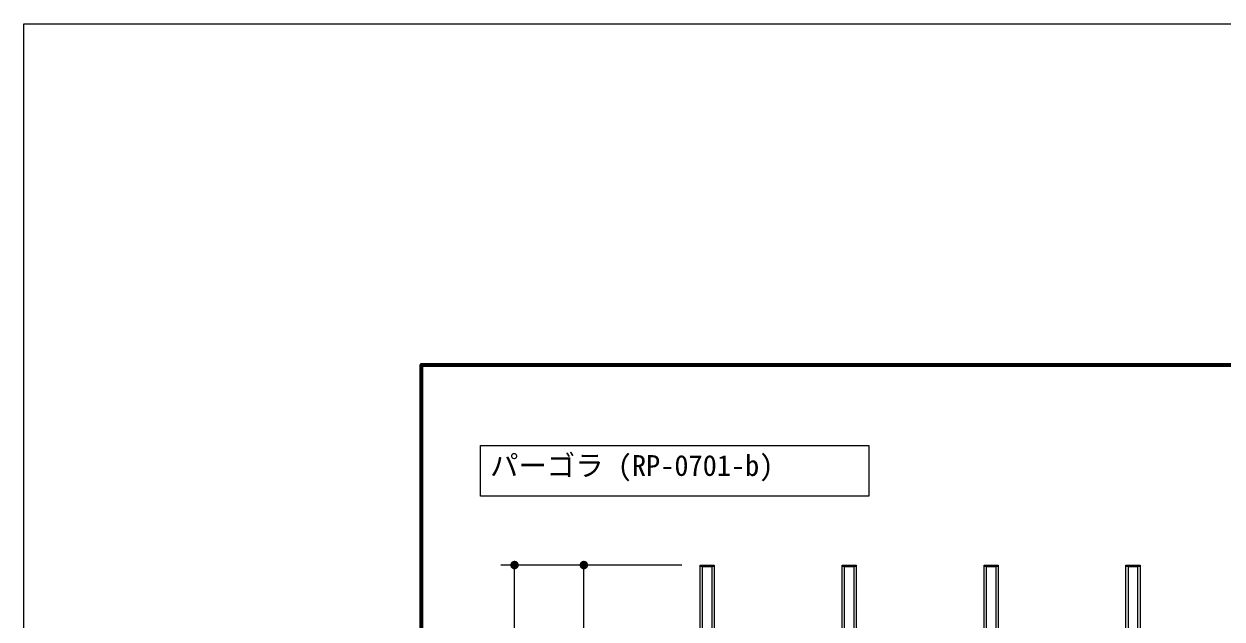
# Model space of a CAD drawing. Units: millimetres at full size, sheet at 1:40; details may follow other scales. Extents: x -800 to 17600, y -600 to 12480.
# Drawn here: x -800 to 3420, y 10386 to 12480 of the extents above; entities that cross this region are included whole.
import ezdxf
from ezdxf.enums import TextEntityAlignment as Align

# ---------------------------------------------------------------- set-up
doc = ezdxf.new("R2010")
doc.units = ezdxf.units.MM
doc.header["$LTSCALE"] = 40
for name, color, linetype, lineweight in [('D-BMK-HTXT', 7, 'Continuous', 13), ('D-STR-DIM', 7, 'Continuous', 13), ('D-STR-HTXT', 7, 'Continuous', 13), ('D-TTL', 7, 'Continuous', 70), ('D-TTL-FRAM', 7, 'Continuous', 13), ('V-nasSTD', 5, 'Continuous', 13)]:
    doc.layers.add(name, color=color, linetype=linetype, lineweight=lineweight)
doc.styles.add('ＭＳ ゴシック', font='')
doc.styles.get('ＭＳ ゴシック').set_extended_font_data('MS Gothic')

# ---------------------------------------------------------------- blocks, each defined once
blk = doc.blocks.new('filled_dot')
at = {"color": 0, "linetype": 'Continuous', "lineweight": -2, "const_width": 1.25}
blk.add_lwpolyline([(-0.625, 0, 1), (0.625, 0, 1)], format="xyb", close=True, dxfattribs=at)

msp = doc.modelspace()

# ---------------------------------------------------------------- linework, layer by layer
at = {"layer": 'D-BMK-HTXT'}
for points in [[(1581.9, 10575.75), (1631.9, 10575.75), (1631.9, 6875.75), (1581.9, 6875.75)], [(1581.9, 10575.75), (1631.9, 10575.75), (1631.9, 10570.75), (1581.9, 10570.75)], [(1590.65, 10570.75), (1623.15, 10570.75), (1623.15, 6880.75), (1590.65, 6880.75)], [(2081.9, 10575.75), (2131.9, 10575.75), (2131.9, 6875.75), (2081.9, 6875.75)], [(2081.9, 10575.75), (2131.9, 10575.75), (2131.9, 10570.75), (2081.9, 10570.75)], [(2090.65, 10570.75), (2123.15, 10570.75), (2123.15, 6880.75), (2090.65, 6880.75)], [(2581.9, 10575.75), (2631.9, 10575.75), (2631.9, 6875.75), (2581.9, 6875.75)], [(2581.9, 10575.75), (2631.9, 10575.75), (2631.9, 10570.75), (2581.9, 10570.75)], [(2590.65, 10570.75), (2623.15, 10570.75), (2623.15, 6880.75), (2590.65, 6880.75)], [(3081.9, 10575.75), (3131.9, 10575.75), (3131.9, 6875.75), (3081.9, 6875.75)], [(3081.9, 10575.75), (3131.9, 10575.75), (3131.9, 10570.75), (3081.9, 10570.75)], [(3090.65, 10570.75), (3123.15, 10570.75), (3123.15, 6880.75), (3090.65, 6880.75)]]:
    msp.add_lwpolyline(points, close=True, dxfattribs=at)
at = {"layer": 'D-STR-DIM'}
for p, q in [((1281.11, 10575.75), (880.03, 10575.75)), ((928.03, 6875.75), (928.03, 10575.75)), ((1517.9, 10575.75), (1124.33, 10575.75)), ((1172.33, 9975.75), (1172.33, 10575.75))]:
    msp.add_line(p, q, dxfattribs=at)
at = {"layer": 'D-TTL'}
msp.add_lwpolyline([(600, 600), (600, 11280), (16200, 11280), (16200, 600)], close=True, dxfattribs=at)
at = {"layer": 'D-TTL-FRAM', "color": 2}
msp.add_lwpolyline([(807.92, 10996.81), (2175.76, 10996.81), (2175.76, 10818.42), (807.92, 10818.42)], close=True, dxfattribs=at)
at = {"layer": 'V-nasSTD'}
msp.add_lwpolyline([(-800, -600), (-800, 12480), (17600, 12480), (17600, -600)], close=True, dxfattribs=at)

# ---------------------------------------------------------------- block references
at = {"layer": 'D-STR-DIM', "xscale": 12, "yscale": 12, "rotation": 270}
for p in [(928.03, 10575.75), (1172.33, 10575.75)]:
    msp.add_blockref('filled_dot', p, dxfattribs=at)

# ---------------------------------------------------------------- texts
at = {"layer": 'D-STR-HTXT', "style": 'ＭＳ ゴシック'}
msp.add_text('パーゴラ (RP-0701-b)', height=73.31, dxfattribs=at).set_placement((841.83, 10962.84), align=Align.TOP_LEFT)

doc.saveas('drawing.dxf')
